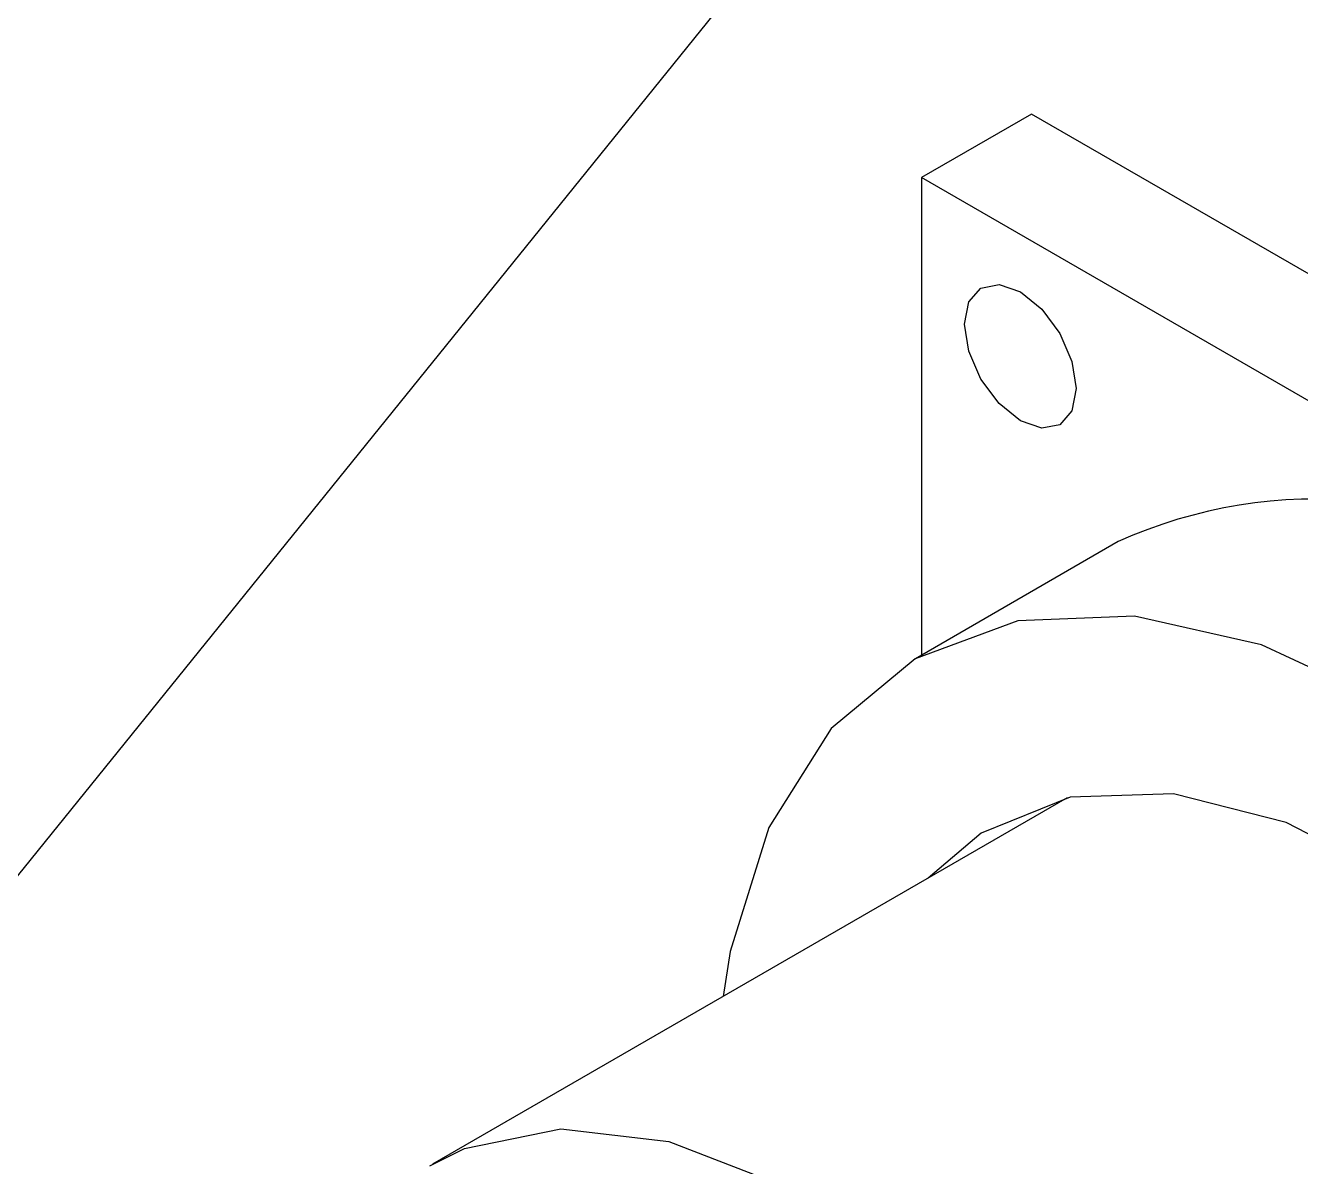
# Model space of a CAD drawing. Header units: millimetres. Extents: x 53 to 380, y 29 to 265.
# Drawn here: x 255.42 to 262.09, y 96.45 to 102.42 of the extents above; entities that cross this region are included whole.
import ezdxf

# ---------------------------------------------------------------- set-up
doc = ezdxf.new("R2010")
doc.units = ezdxf.units.MM

msp = doc.modelspace()

# ---------------------------------------------------------------- linework, layer by layer
at = {"color": 7, "linetype": 'Continuous', "lineweight": 25}
for p, q in [((269.6555, 115.6379), (251.2325, 92.8302)), ((260.686, 101.9521), (260.1112, 101.6203)), ((276.7696, 92.6672), (260.686, 101.9521)), ((260.1112, 101.6203), (260.1112, 99.122)), ((276.1949, 92.3354), (260.1112, 101.6203)), ((261.1389, 99.7152), (260.0782, 99.1029)), ((260.8718, 98.3746), (257.5531, 96.4587))]:
    msp.add_line(p, q, dxfattribs=at)
at = {"color": 7, "linetype": 'Continuous', "lineweight": 25, "flags": 128}
for points in [[(260.9195, 100.5159), (260.8973, 100.3998), (260.834, 100.327), (260.7393, 100.3086), (260.6276, 100.3474), (260.5159, 100.4375), (260.4212, 100.5652), (260.358, 100.7111), (260.3358, 100.8529), (260.358, 100.969), (260.4212, 101.0419), (260.5159, 101.0603), (260.6276, 101.0214), (260.7393, 100.9313), (260.834, 100.8036), (260.8973, 100.6577), (260.9195, 100.5159)], [(262.578, 98.8554), (261.8882, 99.1751), (261.225, 99.3256), (260.6138, 99.3012), (260.078, 99.1028), (259.6383, 98.7379), (259.3116, 98.2207), (259.1104, 97.571), (259.0736, 97.3365)], [(265.3039, 93.1255), (265.2378, 93.8658), (265.0425, 94.6479), (264.7272, 95.4351), (264.3065, 96.1906), (263.8003, 96.8792), (263.2321, 97.4686), (262.6286, 97.9313), (262.0179, 98.2457), (261.4286, 98.3969), (260.8882, 98.378), (260.422, 98.1899), (260.1459, 97.9555)]]:
    msp.add_lwpolyline(points, dxfattribs=at)
at = {"color": 8, "linetype": 'Continuous', "lineweight": 25, "flags": 128}
msp.add_lwpolyline([(257.5396, 96.4508), (257.7208, 96.5404), (258.2238, 96.6439), (258.7885, 96.5777), (259.3883, 96.345), (259.9952, 95.9566), (260.5808, 95.4308), (261.1178, 94.792), (261.5811, 94.0702), (261.9489, 93.2991), (262.2041, 92.5148), (262.3348, 91.7539), (262.3348, 91.052), (262.2041, 90.442), (261.9489, 89.9523), (261.5811, 89.6059), (261.5278, 89.5734)], dxfattribs=at)
at = {"color": 7, "linetype": 'Continuous', "lineweight": 25}
msp.add_arc((262.1741, 97.4233), 2.5149, 54.38239, 114.30716, dxfattribs=at)

doc.saveas('drawing.dxf')
